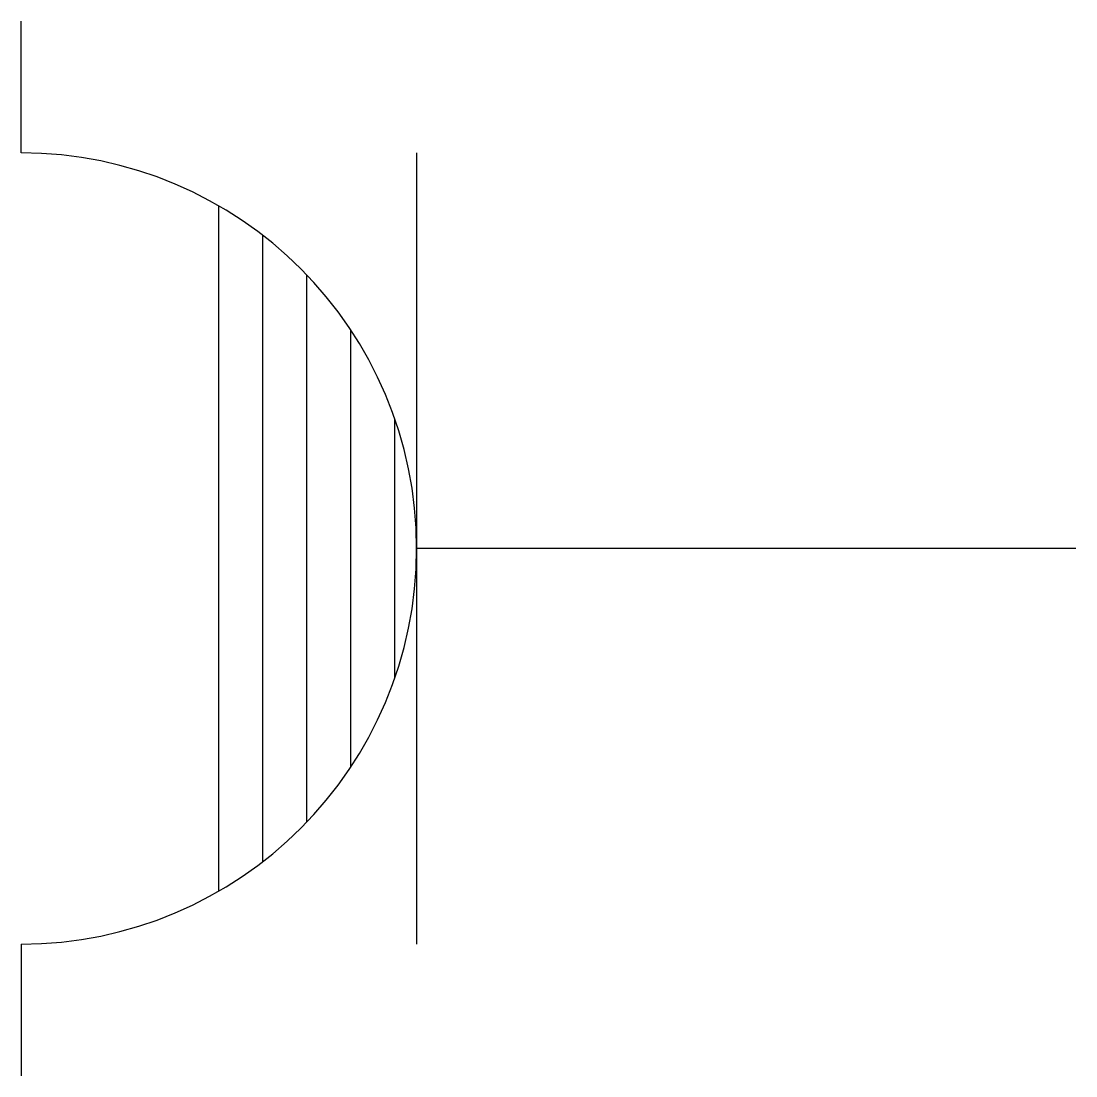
# Model space of a CAD drawing. Header units: millimetres. Extents: x -4.8 to 0, y -2.4 to 2.4.
import ezdxf

# ---------------------------------------------------------------- set-up
doc = ezdxf.new("R2010")
doc.units = ezdxf.units.MM

msp = doc.modelspace()

# ---------------------------------------------------------------- linework, layer by layer
at = {"transparency": 33554687}
for p, q in [((-4.8, 1.8), (-4.8, 2.4)), ((-3, 1.8), (-3, -1.8)), ((-3.9, -1.5588), (-3.9, 1.5588)), ((-3.7, -1.4248), (-3.7, 1.4248)), ((-3.5, -1.245), (-3.5, 1.245)), ((-3.3, -0.995), (-3.3, 0.995)), ((-3.1, -0.5916), (-3.1, 0.5916)), ((0, 0), (-3, 0)), ((-4.8, -1.8), (-4.8, -2.4))]:
    msp.add_line(p, q, dxfattribs=at)
msp.add_arc((-4.8, 0), 1.8, 270, 90, dxfattribs=at)

doc.saveas('drawing.dxf')
